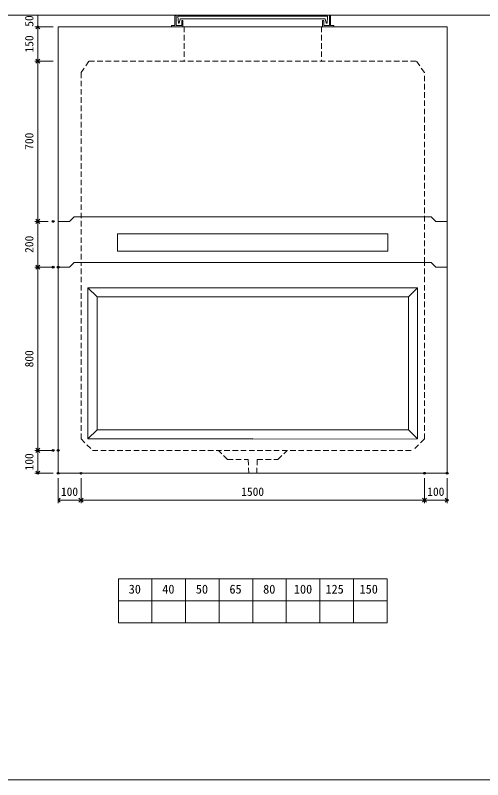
# Model space of a CAD drawing. Units: millimetres, scale not verified. Extents: x -6420 to 6420, y -3032 to 3032.
# Drawn here: x 2323 to 4365, y -2668 to 671 of the extents above; entities that cross this region are included whole.
import ezdxf
from ezdxf.enums import TextEntityAlignment as Align

# ---------------------------------------------------------------- set-up
doc = ezdxf.new("R2010")
doc.units = ezdxf.units.MM
doc.header["$LTSCALE"] = 20
doc.header["$PDMODE"] = 32
doc.header["$PDSIZE"] = 8
doc.linetypes.add('DASHED1', pattern=[1.8, 1.2, -0.6])
doc.linetypes.add('USER2', pattern=[50.8, 31.75, -6.35, 6.35, -6.35])
doc.layers.add('0-1_Defpoints', color=7, linetype='Continuous')
for name, color, linetype, lineweight in [('0-2_waku', 7, 'Continuous', 18), ('0-3_gaikei', 7, 'Continuous', 18), ('0-4_kakure', 7, 'DASHED1', 5), ('0-5_sunpou', 7, 'Continuous', 5), ('0-8_uchigawa', 6, 'Continuous', 18), ('0-A_futa', 3, 'Continuous', 18), ('0-B_GL', 4, 'Continuous', 18), ('0-D_文字１', 7, 'Continuous', 18), ('1-2_uchigawa2', 6, 'USER2', 18)]:
    doc.layers.add(name, color=color, linetype=linetype, lineweight=lineweight)
doc.styles.add('ＭＳ ゴシック', font='')
doc.styles.get('ＭＳ ゴシック').set_extended_font_data('MS Gothic')

# ---------------------------------------------------------------- blocks, each defined once
blk = doc.blocks.new('_Open90')
at = {"layer": '0-5_sunpou'}
blk.add_line((0, 0), (-1, 0), dxfattribs=at)
blk.add_lwpolyline([(-0.5, 0.5), (0, 0), (-0.5, -0.5)], dxfattribs=at)
blk = doc.blocks.new('D79')
at = {"layer": '0-1_Defpoints'}
for p in [(5071.24, 2365.04), (5004.21, 2165.04), (5071.24, 2165.04)]:
    blk.add_point(p, dxfattribs=at)
at = {"layer": '0-5_sunpou'}
for p, q in [((5049.24, 2365.04), (4991.21, 2365.04)), ((5004.21, 2347.04), (5004.21, 2183.04)), ((5049.24, 2165.04), (4991.21, 2165.04))]:
    blk.add_line(p, q, dxfattribs=at)
at = {"layer": '0-5_sunpou', "xscale": 18, "yscale": 18}
for p, rotation in [((5004.21, 2365.04), 90), ((5004.21, 2165.04), 270)]:
    blk.add_blockref('_Open90', p, dxfattribs=dict(at, rotation=rotation))
at = {"layer": '0-5_sunpou', "style": 'ＭＳ ゴシック'}
blk.add_text('200', height=36.66, rotation=90, dxfattribs=at).set_placement((4996.21, 2227.54), align=Align.BOTTOM_LEFT)
blk = doc.blocks.new('D56')
at = {"layer": '0-1_Defpoints'}
for p in [(5093.24, 2165.04), (5004.21, 1365.04), (5093.24, 1365.04)]:
    blk.add_point(p, dxfattribs=at)
at = {"layer": '0-5_sunpou'}
for p, q in [((5071.24, 2165.04), (4991.21, 2165.04)), ((5004.21, 2147.04), (5004.21, 1383.04)), ((5071.24, 1365.04), (4991.21, 1365.04))]:
    blk.add_line(p, q, dxfattribs=at)
at = {"layer": '0-5_sunpou', "xscale": 18, "yscale": 18}
for p, rotation in [((5004.21, 2165.04), 90), ((5004.21, 1365.04), 270)]:
    blk.add_blockref('_Open90', p, dxfattribs=dict(at, rotation=rotation))
at = {"layer": '0-5_sunpou', "style": 'ＭＳ ゴシック'}
blk.add_text('800', height=36.66, rotation=90, dxfattribs=at).set_placement((4996.21, 1727.54), align=Align.BOTTOM_LEFT)
blk = doc.blocks.new('D57')
at = {"layer": '0-1_Defpoints'}
for p in [(5071.24, 1365.04), (5004.21, 1265.04), (5093.24, 1265.04)]:
    blk.add_point(p, dxfattribs=at)
at = {"layer": '0-5_sunpou'}
for p, q in [((5049.24, 1365.04), (4991.21, 1365.04)), ((5004.21, 1347.04), (5004.21, 1283.04)), ((5071.24, 1265.04), (4991.21, 1265.04))]:
    blk.add_line(p, q, dxfattribs=at)
at = {"layer": '0-5_sunpou', "xscale": 18, "yscale": 18}
for p, rotation in [((5004.21, 1365.04), 90), ((5004.21, 1265.04), 270)]:
    blk.add_blockref('_Open90', p, dxfattribs=dict(at, rotation=rotation))
at = {"layer": '0-5_sunpou', "style": 'ＭＳ ゴシック'}
blk.add_text('100', height=36.66, rotation=90, dxfattribs=at).set_placement((4996.21, 1277.54), align=Align.BOTTOM_LEFT)
blk = doc.blocks.new('D58')
at = {"layer": '0-1_Defpoints'}
for p in [(5093.24, 1265.04), (5193.24, 1265.04), (5193.24, 1147.33)]:
    blk.add_point(p, dxfattribs=at)
at = {"layer": '0-5_sunpou'}
for p, q in [((5093.24, 1243.04), (5093.24, 1134.33)), ((5193.24, 1243.04), (5193.24, 1134.33)), ((5111.24, 1147.33), (5175.24, 1147.33))]:
    blk.add_line(p, q, dxfattribs=at)
at = {"layer": '0-5_sunpou', "xscale": 18, "yscale": 18, "rotation": 180}
blk.add_blockref('_Open90', (5093.24, 1147.33), dxfattribs=at)
at = {"layer": '0-5_sunpou', "xscale": 18, "yscale": 18}
blk.add_blockref('_Open90', (5193.24, 1147.33), dxfattribs=at)
at = {"layer": '0-5_sunpou', "style": 'ＭＳ ゴシック'}
blk.add_text('100', height=36.66, dxfattribs=at).set_placement((5105.74, 1155.33), align=Align.BOTTOM_LEFT)
blk = doc.blocks.new('D59')
at = {"layer": '0-1_Defpoints'}
for p in [(5193.24, 1265.04), (6693.24, 1265.04), (6693.24, 1147.33)]:
    blk.add_point(p, dxfattribs=at)
at = {"layer": '0-5_sunpou'}
for p, q in [((5193.24, 1243.04), (5193.24, 1134.33)), ((6693.24, 1243.04), (6693.24, 1134.33)), ((5211.24, 1147.33), (6675.24, 1147.33))]:
    blk.add_line(p, q, dxfattribs=at)
at = {"layer": '0-5_sunpou', "xscale": 18, "yscale": 18, "rotation": 180}
blk.add_blockref('_Open90', (5193.24, 1147.33), dxfattribs=at)
at = {"layer": '0-5_sunpou', "xscale": 18, "yscale": 18}
blk.add_blockref('_Open90', (6693.24, 1147.33), dxfattribs=at)
at = {"layer": '0-5_sunpou', "style": 'ＭＳ ゴシック'}
blk.add_text('1500', height=36.66, dxfattribs=at).set_placement((5893.24, 1155.33), align=Align.BOTTOM_LEFT)
blk = doc.blocks.new('D45')
at = {"layer": '0-1_Defpoints'}
for p in [(6693.24, 1265.04), (6793.24, 1265.04), (6793.24, 1147.33)]:
    blk.add_point(p, dxfattribs=at)
at = {"layer": '0-5_sunpou'}
for p, q in [((6693.24, 1243.04), (6693.24, 1134.33)), ((6793.24, 1243.04), (6793.24, 1134.33)), ((6711.24, 1147.33), (6775.24, 1147.33))]:
    blk.add_line(p, q, dxfattribs=at)
at = {"layer": '0-5_sunpou', "xscale": 18, "yscale": 18, "rotation": 180}
blk.add_blockref('_Open90', (6693.24, 1147.33), dxfattribs=at)
at = {"layer": '0-5_sunpou', "xscale": 18, "yscale": 18}
blk.add_blockref('_Open90', (6793.24, 1147.33), dxfattribs=at)
at = {"layer": '0-5_sunpou', "style": 'ＭＳ ゴシック'}
blk.add_text('100', height=36.66, dxfattribs=at).set_placement((6705.74, 1155.33), align=Align.BOTTOM_LEFT)
blk = doc.blocks.new('700')
at = {"layer": '0-5_sunpou'}
for p, q in [((60.69, 116.67), (-19.34, 116.67)), ((-6.34, 98.67), (-6.34, -565.33))]:
    blk.add_line(p, q, dxfattribs=at)
at = {"layer": '0-5_sunpou', "xscale": 18, "yscale": 18}
for p, rotation in [((-6.34, 116.67), 90), ((-6.34, -583.33), 270)]:
    blk.add_blockref('_Open90', p, dxfattribs=dict(at, rotation=rotation))
at = {"layer": '0-5_sunpou', "style": 'ＭＳ ゴシック'}
blk.add_text('700', height=36.66, rotation=90, dxfattribs=at).set_placement((-14.34, -270.83), align=Align.BOTTOM_LEFT)
blk = doc.blocks.new('_Open90_45')
at = {"layer": '0-5_sunpou'}
blk.add_line((0, 0), (-1, 0), dxfattribs=at)
blk.add_lwpolyline([(-0.5, 0.5), (0, 0), (-0.5, -0.5)], dxfattribs=at)
blk = doc.blocks.new('150')
at = {"layer": '0-5_sunpou'}
blk.add_line((8, 57), (8, -57), dxfattribs=at)
at = {"layer": '0-5_sunpou', "xscale": 18, "yscale": 18}
for p, rotation in [((8, 75), 90), ((8, -75), 270)]:
    blk.add_blockref('_Open90_45', p, dxfattribs=dict(at, rotation=rotation))
at = {"layer": '0-5_sunpou', "style": 'ＭＳ ゴシック'}
blk.add_text('150', height=36.66, rotation=90, dxfattribs=at).set_placement((0, -37.5), align=Align.BOTTOM_LEFT)
blk = doc.blocks.new('50')
at = {"layer": '0-5_sunpou'}
for p, q in [((57.6, 33.33), (-23.42, 33.33)), ((-10.42, 33.33), (-10.42, -16.67)), ((34.61, -16.67), (-23.42, -16.67)), ((56.61, -16.67), (-23.42, -16.67))]:
    blk.add_line(p, q, dxfattribs=at)
blk.add_point((-10.42, -16.67), dxfattribs=at)
at = {"layer": '0-5_sunpou', "style": 'ＭＳ ゴシック'}
blk.add_text('50', height=36.66, rotation=90, dxfattribs=at).set_placement((-18.42, -16.67), align=Align.BOTTOM_LEFT)

msp = doc.modelspace()

# ---------------------------------------------------------------- linework, layer by layer
at = {"layer": '0-2_waku'}
for p, q in [((2773.33, -1790.47), (2773.33, -1982.47)), ((2773.33, -1790.47), (2773.33, -1982.47)), ((2773.33, -1790.47), (2773.33, -1982.47)), ((2773.33, -1790.47), (2773.33, -1982.47)), ((2773.33, -1790.47), (3946.67, -1790.47)), ((2920, -1790.47), (2920, -1982.47)), ((3066.67, -1790.47), (3066.67, -1982.47)), ((3066.67, -1790.47), (3066.67, -1982.47)), ((3213.33, -1790.47), (3213.33, -1982.47)), ((3360, -1790.47), (3360, -1982.47)), ((3506.67, -1790.47), (3506.67, -1982.47)), ((3653.33, -1790.47), (3653.33, -1982.47)), ((3800, -1790.47), (3800, -1982.47)), ((3946.67, -1790.47), (3946.67, -1982.47)), ((2773.33, -1886.47), (3946.67, -1886.47)), ((2773.33, -1982.47), (3946.67, -1982.47)), ((-1740, -2667.68), (6420, -2667.68))]:
    msp.add_line(p, q, dxfattribs=at)
at = {"layer": '0-3_gaikei'}
for p, q in [((2510, 620.53), (4210, 620.53)), ((2510, 620.53), (2510, -429.47)), ((2510, 620.53), (4210, 620.53)), ((4210, 620.53), (4210, -429.47)), ((2510, -229.47), (2560, -229.47)), ((2510, -229.47), (2560, -229.47)), ((2580, -209.47), (2560, -229.47)), ((2580, -209.47), (4140, -209.47)), ((4140, -209.47), (4160, -229.47)), ((4160, -229.47), (4210, -229.47)), ((2510, -429.47), (2560, -429.47)), ((2510, -429.47), (2560, -429.47)), ((2510, -429.47), (2560, -429.47)), ((2510, -429.47), (2560, -429.47)), ((2510, -429.47), (2560, -429.47)), ((2510, -429.47), (2560, -429.47)), ((2510, -429.47), (2560, -429.47)), ((2510, -429.47), (2560, -429.47)), ((2510, -429.47), (2510, -1329.47)), ((2510, -429.47), (2560, -429.47)), ((2510, -429.47), (2560, -429.47)), ((2510, -429.47), (2560, -429.47)), ((2510, -429.47), (2560, -429.47)), ((2510, -429.47), (2560, -429.47)), ((2510, -429.47), (2560, -429.47)), ((2510, -429.47), (2560, -429.47)), ((2510, -429.47), (2560, -429.47)), ((2510, -429.47), (2560, -429.47)), ((2510, -429.47), (2560, -429.47)), ((2510, -429.47), (2560, -429.47)), ((2510, -429.47), (2560, -429.47)), ((2510, -429.47), (2560, -429.47)), ((2580, -409.47), (2560, -429.47)), ((2580, -409.47), (2560, -429.47)), ((2580, -409.47), (2560, -429.47)), ((2580, -409.47), (2560, -429.47)), ((2580, -409.47), (2560, -429.47)), ((2580, -409.47), (2560, -429.47)), ((2580, -409.47), (2560, -429.47)), ((2580, -409.47), (2560, -429.47)), ((2580, -409.47), (2560, -429.47)), ((2580, -409.47), (2560, -429.47)), ((2580, -409.47), (2560, -429.47)), ((2580, -409.47), (2560, -429.47)), ((2580, -409.47), (2560, -429.47)), ((2580, -409.47), (2560, -429.47)), ((2580, -409.47), (2560, -429.47)), ((2580, -409.47), (2560, -429.47)), ((2580, -409.47), (2560, -429.47)), ((2580, -409.47), (2560, -429.47)), ((2580, -409.47), (2560, -429.47)), ((2580, -409.47), (2560, -429.47)), ((2580, -409.47), (2560, -429.47)), ((2580, -409.47), (4140, -409.47)), ((2580, -409.47), (4140, -409.47)), ((2580, -409.47), (4140, -409.47)), ((2580, -409.47), (4140, -409.47)), ((2580, -409.47), (4140, -409.47)), ((2580, -409.47), (4140, -409.47)), ((2580, -409.47), (4140, -409.47)), ((2580, -409.47), (4140, -409.47)), ((2580, -409.47), (4140, -409.47)), ((2580, -409.47), (4140, -409.47)), ((2580, -409.47), (4140, -409.47)), ((2580, -409.47), (4140, -409.47)), ((2580, -409.47), (4140, -409.47)), ((2580, -409.47), (4140, -409.47)), ((2580, -409.47), (4140, -409.47)), ((2580, -409.47), (4140, -409.47)), ((2580, -409.47), (4140, -409.47)), ((2580, -409.47), (4140, -409.47)), ((2580, -409.47), (4140, -409.47)), ((2580, -409.47), (4140, -409.47)), ((2580, -409.47), (4140, -409.47)), ((4140, -409.47), (4160, -429.47)), ((4140, -409.47), (4160, -429.47)), ((4140, -409.47), (4160, -429.47)), ((4140, -409.47), (4160, -429.47)), ((4140, -409.47), (4160, -429.47)), ((4140, -409.47), (4160, -429.47)), ((4140, -409.47), (4160, -429.47)), ((4140, -409.47), (4160, -429.47)), ((4140, -409.47), (4160, -429.47)), ((4140, -409.47), (4160, -429.47)), ((4140, -409.47), (4160, -429.47)), ((4140, -409.47), (4160, -429.47)), ((4140, -409.47), (4160, -429.47)), ((4140, -409.47), (4160, -429.47)), ((4140, -409.47), (4160, -429.47)), ((4140, -409.47), (4160, -429.47)), ((4140, -409.47), (4160, -429.47)), ((4140, -409.47), (4160, -429.47)), ((4140, -409.47), (4160, -429.47)), ((4140, -409.47), (4160, -429.47)), ((4140, -409.47), (4160, -429.47)), ((4160, -429.47), (4210, -429.47)), ((4160, -429.47), (4210, -429.47)), ((4160, -429.47), (4210, -429.47)), ((4160, -429.47), (4210, -429.47)), ((4160, -429.47), (4210, -429.47)), ((4160, -429.47), (4210, -429.47)), ((4160, -429.47), (4210, -429.47)), ((4160, -429.47), (4210, -429.47)), ((4160, -429.47), (4210, -429.47)), ((4160, -429.47), (4210, -429.47)), ((4160, -429.47), (4210, -429.47)), ((4160, -429.47), (4210, -429.47)), ((4160, -429.47), (4210, -429.47)), ((4160, -429.47), (4210, -429.47)), ((4160, -429.47), (4210, -429.47)), ((4160, -429.47), (4210, -429.47)), ((4160, -429.47), (4210, -429.47)), ((4160, -429.47), (4210, -429.47)), ((4160, -429.47), (4210, -429.47)), ((4160, -429.47), (4210, -429.47)), ((4160, -429.47), (4210, -429.47)), ((4210, -1329.47), (4210, -429.47)), ((2510, -1329.47), (4210, -1329.47))]:
    msp.add_line(p, q, dxfattribs=at)
at = {"layer": '0-4_kakure'}
for p, q in [((3060, 620.53), (3060, 470.53)), ((3660, 620.53), (3660, 470.53)), ((2610, 420.53), (2645, 470.53)), ((2645, 470.53), (4075, 470.53)), ((4110, 420.53), (4075, 470.53)), ((2610, 420.53), (2610, -409.47)), ((4110, -409.47), (4110, 420.53)), ((2610, -1179.47), (2610, -409.47)), ((4110, -1179.47), (4110, -409.47)), ((2610, -1179.47), (2660, -1229.47)), ((4110, -1179.47), (4060, -1229.47)), ((2660, -1229.47), (4060, -1229.47)), ((3250, -1269.47), (3210, -1229.47)), ((3250, -1269.47), (3340, -1269.47)), ((3340, -1269.47), (3342.5, -1329.47)), ((3380, -1269.47), (3377.5, -1329.47))]:
    msp.add_line(p, q, dxfattribs=at)
msp.add_lwpolyline([(3380, -1269.47), (3470, -1269.47), (3510, -1229.47)], dxfattribs=at)
at = {"layer": '0-8_uchigawa'}
for p, q in [((2640, -519.47), (3360, -519.47)), ((2640, -519.47), (2640, -1179.47)), ((2680, -559.47), (2640, -519.47)), ((4080, -519.47), (3360, -519.47)), ((4040, -559.47), (4080, -519.47)), ((4080, -519.47), (4080, -1179.47)), ((4080, -519.47), (4080, -1179.47)), ((2680, -559.47), (2680, -1139.47)), ((2680, -559.47), (3360, -559.47)), ((2680, -559.47), (3360, -559.47)), ((4040, -559.47), (3360, -559.47)), ((4040, -559.47), (4040, -1139.47)), ((2680, -1139.47), (2640, -1179.47)), ((2680, -1139.47), (3360, -1139.47)), ((2640, -1179.47), (3360, -1179.47)), ((3360.69, -1180.17), (4080, -1179.47))]:
    msp.add_line(p, q, dxfattribs=at)
msp.add_lwpolyline([(3360, -1139.47), (4040, -1139.47), (4080, -1179.47)], dxfattribs=at)
at = {"layer": '0-A_futa'}
for p, q in [((3020, 668.53), (3020, 625.53)), ((3022, 670.53), (3025, 670.53)), ((3025, 670.53), (3025, 625.53)), ((3695, 670.53), (3698, 670.53)), ((3695, 670.53), (3695, 625.53)), ((3700, 668.53), (3700, 625.53)), ((3032.81, 666.03), (3687.14, 666.03)), ((3032.81, 666.03), (3035.3, 636.03)), ((3035.3, 636.03), (3039.01, 636.03)), ((3043.33, 655.03), (3039.01, 636.03)), ((3043.33, 655.03), (3676.67, 655.03)), ((3050, 645.53), (3050, 625.53)), ((3052, 647.53), (3053, 647.53)), ((3055, 645.53), (3055, 620.53)), ((3665, 645.53), (3665, 620.53)), ((3668, 647.53), (3667, 647.53)), ((3670, 645.53), (3670, 625.53)), ((3676.67, 655.03), (3680.99, 636.03)), ((3684.89, 636.03), (3680.99, 636.03)), ((3687.14, 666.03), (3684.89, 636.03)), ((3005, 623.53), (3005, 622.53)), ((3007, 625.53), (3020, 625.53)), ((3060, 620.53), (3007, 620.53)), ((3025, 625.53), (3050, 625.53)), ((3665, 620.53), (3713, 620.53)), ((3695, 625.53), (3670, 625.53)), ((3713, 625.53), (3700, 625.53)), ((3715, 623.53), (3715, 622.53))]:
    msp.add_line(p, q, dxfattribs=at)
for centre, start, end in [((3022, 668.53), 90, 180), ((3698, 668.53), 0, 90), ((3052, 645.53), 90, 180), ((3053, 645.53), 0, 90), ((3667, 645.53), 90, 180), ((3668, 645.53), 0, 90), ((3007, 623.53), 90, 180), ((3007, 622.53), 180, 270), ((3713, 623.53), 0, 90), ((3713, 622.53), 270, 0)]:
    msp.add_arc(centre, 2, start, end, dxfattribs=at)
at = {"layer": '0-B_GL'}
msp.add_line((-1740, 670.53), (6420, 670.53), dxfattribs=at)
at = {"layer": '1-2_uchigawa2'}
for p, q in [((2770, -284.47), (3360, -284.47)), ((2770, -284.47), (2770, -359.47)), ((3950, -284.47), (3360, -284.47)), ((3950, -284.47), (3950, -359.47)), ((2770, -359.47), (3360, -359.47)), ((3950, -359.47), (3360, -359.47))]:
    msp.add_line(p, q, dxfattribs=at)

# ---------------------------------------------------------------- block references
at = {"layer": '0-5_sunpou'}
for name, p in [('50', (2431.39, 637.19)), ('150', (2412.97, 545.53)), ('700', (2427.31, 353.86)), ('D79', (-2583.24, -2594.51)), ('D56', (-2583.24, -2594.51)), ('D57', (-2583.24, -2594.51)), ('D58', (-2583.24, -2594.51)), ('D59', (-2583.24, -2594.51)), ('D45', (-2583.24, -2594.51))]:
    msp.add_blockref(name, p, dxfattribs=at)

# ---------------------------------------------------------------- texts
at = {"layer": '0-D_文字１', "style": 'ＭＳ ゴシック'}
for s, p in [('30', (2818.38, -1866.74)), ('40', (2965.04, -1866.74)), ('50', (3111.71, -1866.74)), ('65', (3258.38, -1866.74)), ('80', (3405.59, -1866.74)), ('100', (3540.08, -1866.74)), ('125', (3677.94, -1866.74)), ('150', (3826.95, -1866.74))]:
    msp.add_text(s, height=39.1, dxfattribs=at).set_placement(p, align=Align.BOTTOM_LEFT)

doc.saveas('drawing.dxf')
